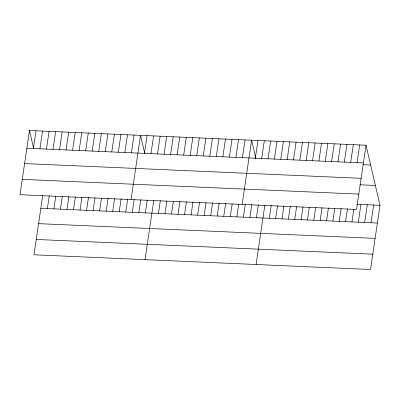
<?xml version="1.0" encoding="UTF-8"?>
<svg xmlns="http://www.w3.org/2000/svg" width="400" height="400" viewBox="0 0 400 400"><rect width="100%" height="100%" fill="white"/><g stroke="black" fill="none" stroke-linecap="round" stroke-linejoin="round"><path stroke-width="0.6" d="M29.485 130.49L20 194.715L356.545 209.44L366.03 145.215L29.485 130.49L33.71 148.66M33.395 148.525L36.015 130.775M39.93 148.81L42.55 131.06M46.46 149.095L49.08 131.345M42.735 195.46L33.97 254.785L370.515 269.51L380 205.285L366.03 145.215M52.995 149.38L55.615 131.635M47.37 208.595L49.265 195.745M59.53 149.665L62.15 131.92M53.9 208.88L55.8 196.03M66.06 149.95L68.68 132.205M60.435 209.165L62.33 196.315M72.595 150.24L75.215 132.49M66.965 209.45L68.865 196.6M79.125 150.525L81.745 132.775M73.5 209.74L75.4 196.885M85.66 150.81L88.28 133.06M80.035 210.025L81.93 197.175M92.19 151.095L94.815 133.35M86.565 210.31L88.465 197.46M98.725 151.38L101.345 133.635M93.1 210.595L94.995 197.745M105.26 151.665L107.88 133.92M99.63 210.88L101.53 198.03M111.79 151.955L114.41 134.205M106.165 211.165L108.06 198.315M118.325 152.24L120.945 134.49M112.695 211.455L114.595 198.6M124.855 152.525L127.475 134.78M119.23 211.74L121.13 198.89M131.39 152.81L134.01 135.065M125.765 212.025L127.66 199.175M131.06 199.57L140.545 135.35L144.9 154.07M132.295 212.31L134.195 199.46M144.455 153.38L147.075 135.635M138.83 212.595L140.725 199.745M150.99 153.67L153.61 135.92M145.36 212.88L147.26 200.03M157.52 153.955L160.14 136.205M145.03 259.645L153.795 200.315M164.055 154.24L166.675 136.495M158.43 213.455L160.325 200.605M170.585 154.525L173.21 136.78M164.96 213.74L166.86 200.89M177.12 154.81L179.74 137.065M171.495 214.025L173.39 201.175M183.655 155.095L186.275 137.35M178.025 214.31L179.925 201.46M190.185 155.385L192.805 137.635M184.56 214.595L186.455 201.745M196.72 155.67L199.34 137.92M191.09 214.885L192.99 202.03M203.25 155.955L205.87 138.21M197.625 215.17L199.525 202.32M209.785 156.24L212.405 138.495M204.16 215.455L206.055 202.605M216.315 156.525L218.94 138.78M210.69 215.74L212.59 202.89M222.85 156.81L225.47 139.065M217.225 216.025L219.12 203.175M229.385 157.1L232.005 139.35M223.755 216.31L225.655 203.46M235.915 157.385L238.535 139.635M230.29 216.6L232.19 203.745M242.45 157.67L245.07 139.925M236.825 216.885L238.72 204.035M242.12 204.43L251.605 140.21L255.83 158.38M243.355 217.17L245.255 204.32M255.34 158.235L257.96 140.485M249.89 217.455L251.785 204.605M261.695 158.51L264.315 140.765M256.42 217.74L258.32 204.89M268.055 158.79L270.675 141.045M256.09 264.505L264.85 205.175M274.41 159.07L277.03 141.32M269.31 218.305L271.21 205.455M280.765 159.345L283.385 141.6M275.67 218.585L277.565 205.73M287.125 159.625L289.745 141.875M282.025 218.86L283.925 206.01M293.48 159.905L296.1 142.155M288.38 219.14L290.28 206.29M299.84 160.18L302.46 142.435M294.74 219.42L296.635 206.565M306.195 160.46L308.815 142.71M301.095 219.695L302.995 206.845M312.55 160.735L315.17 142.99M307.455 219.975L309.35 207.125M318.91 161.015L321.53 143.27M313.81 220.255L315.71 207.4M325.265 161.295L327.885 143.545M320.165 220.53L322.065 207.68M331.62 161.57L334.245 143.825M326.525 220.81L328.42 207.96M337.98 161.85L340.6 144.105M332.88 221.085L334.78 208.235M344.335 162.13L346.955 144.38M339.24 221.365L341.135 208.515M350.695 162.405L353.315 144.66M345.595 221.645L347.49 208.79M357.05 162.685L359.67 144.935M351.95 221.92L353.85 209.07M358.31 222.2L360.93 204.455M364.665 222.48L367.285 204.73M371.02 222.755L373.645 205.01M26.865 148.235L363.405 162.96M363.125 164.71L370.64 165.04M24.6 163.575L361.14 178.3M359.785 184.78L375.39 185.465M22.265 179.375L358.81 194.1M356.885 204.275L380 205.285M40.835 208.31L377.38 223.035M38.57 223.645L375.115 238.37M36.235 239.45L372.78 254.175"/></g></svg>
